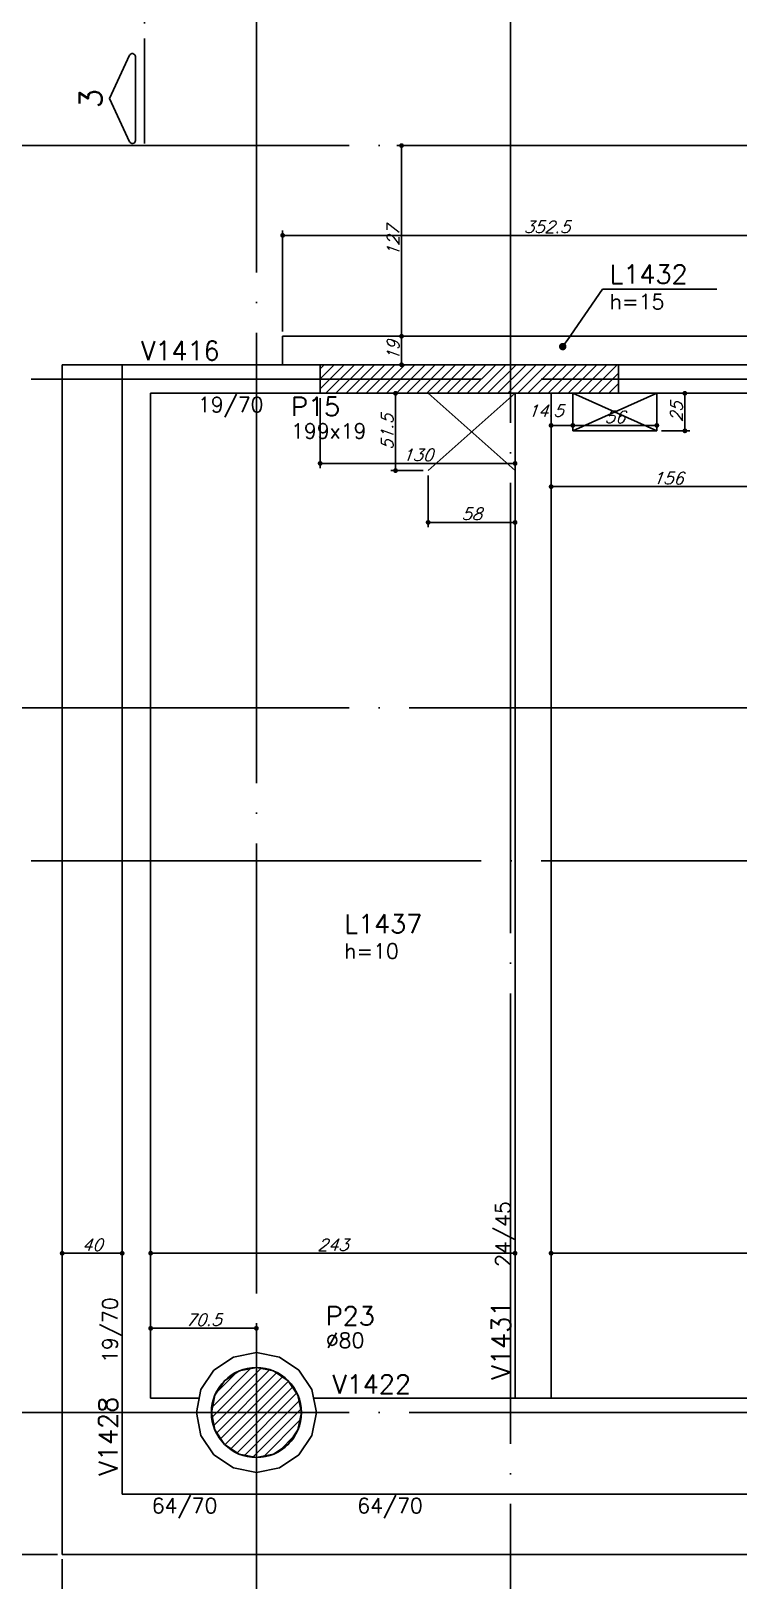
# Model space of a CAD drawing. Header units: millimetres. Extents: x -2290 to 5505, y -2157 to 2343.
# Drawn here: x -1410 to -938, y -596 to 436 of the extents above; entities that cross this region are included whole.
import ezdxf
from ezdxf import colors
from ezdxf.entities.mleader import LeaderData, LeaderLine
from ezdxf.enums import TextEntityAlignment as Align
from ezdxf.math import Vec2, Vec3

# ---------------------------------------------------------------- set-up
doc = ezdxf.new("R2010")
doc.units = ezdxf.units.MM
doc.header["$LTSCALE"] = 50
doc.linetypes.add('EIXO', pattern=[6.8, 6, -0.4, 0, -0.4])
for name, color, linetype in [('242', 3, 'Continuous'), ('F-AUX-RED', 1, 'Continuous'), ('F-CORTE-INDICAÇÃO', 4, 'Continuous'), ('F-COTAS', 106, 'Continuous'), ('F-COTAS-FUROS', 50, 'Continuous'), ('F-EIXO', 12, 'EIXO'), ('F-LAJES', 3, 'Continuous'), ('F-LAJES-DIM', 2, 'Continuous'), ('F-LAJES-NOME', 4, 'Continuous'), ('F-PILARES-DIM', 172, 'Continuous'), ('F-PILARES-HACH', 174, 'Continuous'), ('F-PILARES-M', 170, 'Continuous'), ('F-PILARES-NOME', 170, 'Continuous'), ('F-PILARES-S', 170, 'Continuous'), ('F-PILARES-V', 170, 'Continuous'), ('F-TEXTO', 6, 'Continuous'), ('F-VIGAS', 3, 'Continuous'), ('F-VIGAS-DIM', 2, 'Continuous'), ('F-VIGAS-NOME', 4, 'Continuous'), ('F-VÃO', 1, 'Continuous')]:
    doc.layers.add(name, color=color, linetype=linetype)
doc.styles.add('CP-TEXT-INCL', font='simplex.shx', dxfattribs={"oblique": 20})
doc.styles.add('MCP', font='simplex.shx')
doc.styles.add('ROMANS', font='simplex.shx')
doc.styles.get("Standard").update_dxf_attribs({"font": 'simplex.shx'})
doc.dimstyles.new('CP-COTAS-50', dxfattribs={"dimscale": 0.64, "dimtxt": 12.5, "dimasz": 5, "dimexe": 5, "dimexo": 5, "dimgap": 2.5, "dimtad": 1, "dimdec": 1, "dimdsep": 46, "dimtxsty": 'CP-TEXT-INCL', "dimblk1": 'DOT', "dimblk2": 'DOT', "dimsah": 1, "dimcen": 9, "dimclrd": 256, "dimclre": 256, "dimclrt": 256, "dimadec": 0, "dimazin": 0, "dimtfac": 1, "dimtdec": 1, "dimtmove": 2, "dimatfit": 3, "dimldrblk": 'DOT', "dimfxl": 0, "dimtolj": 1, "dimarcsym": 0})

# ---------------------------------------------------------------- blocks, each defined once
blk = doc.blocks.new('*U63')
at = {"layer": 'F-CORTE-INDICAÇÃO'}
for p, q in [((-100, 0), (-170, 0)), ((-80, 0), (-90, 0)), ((-70, 0), (0, 0))]:
    blk.add_line(p, q, dxfattribs=at)
blk.add_lwpolyline([(-112, 6, 0.802585), (-111.2, 9.8), (-140, 23.3), (-168.8, 9.8, 0.802585), (-168, 6)], format="xyb", close=True, dxfattribs=at)
at = {"layer": 'F-CORTE-INDICAÇÃO', "style": 'ROMANS'}
blk.add_attdef('CORTE', text='', height=15, dxfattribs=at).set_placement((-140, 35.8), align=Align.MIDDLE_CENTER)
at = {"layer": 'F-CORTE-INDICAÇÃO', "color": 2, "style": 'ROMANS'}
blk.add_attdef('FOLHA', text='', height=12, dxfattribs=at).set_placement((-140, -10), align=Align.MIDDLE_CENTER)
blk = doc.blocks.new('*U49')
at = {"layer": 'F-EIXO'}
blk.add_line((0, 0), (5174.4, 0), dxfattribs=at)
at = {"layer": 'F-TEXTO', "style": 'ROMANS'}
blk.add_attdef('EIXO', text='', height=17.5, dxfattribs=at).set_placement((-28.2, 0), align=Align.MIDDLE_CENTER)
blk = doc.blocks.new('*U39')
at = {"layer": 'F-EIXO'}
blk.add_line((0, 0), (5086.4, 0), dxfattribs=at)
at = {"layer": 'F-TEXTO', "style": 'ROMANS'}
blk.add_attdef('EIXO', text='', height=17.5, dxfattribs=at).set_placement((-28.2, 0), align=Align.MIDDLE_CENTER)
blk = doc.blocks.new('*U38')
at = {"layer": 'F-EIXO'}
blk.add_line((0, 0), (5174.4, 0), dxfattribs=at)
at = {"layer": 'F-TEXTO', "style": 'ROMANS'}
blk.add_attdef('EIXO', text='', height=17.5, dxfattribs=at).set_placement((-28.2, 0), align=Align.MIDDLE_CENTER)
blk = doc.blocks.new('*U34')
at = {"layer": 'F-EIXO'}
blk.add_line((0, 0), (5174.4, 0), dxfattribs=at)
at = {"layer": 'F-TEXTO', "style": 'ROMANS'}
blk.add_attdef('EIXO', text='', height=17.5, dxfattribs=at).set_placement((-28.2, 0), align=Align.MIDDLE_CENTER)
blk = doc.blocks.new('*U31')
at = {"layer": 'F-EIXO'}
blk.add_line((0, 0), (0, -2861.1), dxfattribs=at)
at = {"layer": 'F-TEXTO', "style": 'ROMANS'}
blk.add_attdef('EIXO', text='', height=17.5, rotation=360, dxfattribs=at).set_placement((0, 28.2), align=Align.MIDDLE_CENTER)
blk = doc.blocks.new('*U27')
at = {"layer": 'F-EIXO'}
blk.add_line((0, 0), (5086.4, 0), dxfattribs=at)
at = {"layer": 'F-TEXTO', "style": 'ROMANS'}
blk.add_attdef('EIXO', text='', height=17.5, dxfattribs=at).set_placement((-28.2, 0), align=Align.MIDDLE_CENTER)
blk = doc.blocks.new('*U22')
at = {"layer": 'F-EIXO'}
blk.add_line((0, 0), (0, -2961.1), dxfattribs=at)
at = {"layer": 'F-TEXTO', "style": 'ROMANS'}
blk.add_attdef('EIXO', text='', height=17.5, rotation=360, dxfattribs=at).set_placement((0, 28.2), align=Align.MIDDLE_CENTER)
blk = doc.blocks.new('_DOT')
at = {"color": 0, "linetype": 'ByBlock'}
blk.add_line((-0.5, 0), (-1, 0), dxfattribs=at)
at = {"color": 0, "linetype": 'ByBlock', "const_width": 0.5}
blk.add_lwpolyline([(-0.25, 0, 1), (0.25, 0, 1)], format="xyb", close=True, dxfattribs=at)
blk = doc.blocks.new('*D161')
at = {"layer": 'DEFPOINTS', "color": 0, "linetype": 'Continuous', "transparency": 16777216}
for p in [(-1330, -378.4), (-1087, -378.4), (-1087, -378.4)]:
    blk.add_point(p, dxfattribs=at)
at = {"layer": 'F-COTAS', "linetype": 'Continuous', "lineweight": -2, "transparency": 16777216}
blk.add_line((-1326.8, -378.4), (-1090.2, -378.4), dxfattribs=at)
at = {"layer": 'F-COTAS', "linetype": 'Continuous', "lineweight": -2, "transparency": 16777216, "xscale": 3.2, "yscale": 3.2, "zscale": 3.2, "rotation": 180}
blk.add_blockref('_DOT', (-1330, -378.4), dxfattribs=at)
at = {"layer": 'F-COTAS', "linetype": 'Continuous', "lineweight": -2, "transparency": 16777216, "xscale": 3.2, "yscale": 3.2, "zscale": 3.2}
blk.add_blockref('_DOT', (-1087, -378.4), dxfattribs=at)
at = {"layer": 'F-COTAS', "linetype": 'Continuous', "transparency": 16777216, "insert": (-1208.5, -372.8), "char_height": 8, "attachment_point": 5, "style": 'CP-TEXT-INCL'}
blk.add_mtext('\\A1;243', dxfattribs=at)
blk = doc.blocks.new('*D162')
at = {"layer": 'DEFPOINTS', "color": 0, "linetype": 'Continuous', "transparency": 16777216}
for p in [(-1063, -378.4), (-248.5, -378.4), (-248.5, -378.4)]:
    blk.add_point(p, dxfattribs=at)
at = {"layer": 'F-COTAS', "linetype": 'Continuous', "lineweight": -2, "transparency": 16777216}
blk.add_line((-1059.8, -378.4), (-251.7, -378.4), dxfattribs=at)
at = {"layer": 'F-COTAS', "linetype": 'Continuous', "lineweight": -2, "transparency": 16777216, "xscale": 3.2, "yscale": 3.2, "zscale": 3.2, "rotation": 180}
blk.add_blockref('_DOT', (-1063, -378.4), dxfattribs=at)
at = {"layer": 'F-COTAS', "linetype": 'Continuous', "lineweight": -2, "transparency": 16777216, "xscale": 3.2, "yscale": 3.2, "zscale": 3.2}
blk.add_blockref('_DOT', (-248.5, -378.4), dxfattribs=at)
at = {"layer": 'F-COTAS', "linetype": 'Continuous', "transparency": 16777216, "insert": (-655.8, -372.8), "char_height": 8, "attachment_point": 5, "style": 'CP-TEXT-INCL'}
blk.add_mtext('\\A1;814.5', dxfattribs=at)
blk = doc.blocks.new('*D220')
at = {"layer": 'DEFPOINTS', "color": 0, "linetype": 'Continuous', "transparency": 16777216}
for p in [(-1217, 194.5), (-1087, 173.1), (-1087, 147.8)]:
    blk.add_point(p, dxfattribs=at)
at = {"layer": 'F-COTAS', "linetype": 'Continuous', "lineweight": -2, "transparency": 16777216}
for p, q in [((-1217, 191.3), (-1217, 144.6)), ((-1087, 169.9), (-1087, 144.6)), ((-1213.8, 147.8), (-1090.2, 147.8))]:
    blk.add_line(p, q, dxfattribs=at)
at = {"layer": 'F-COTAS', "linetype": 'Continuous', "lineweight": -2, "transparency": 16777216, "xscale": 3.2, "yscale": 3.2, "zscale": 3.2, "rotation": 180}
blk.add_blockref('_DOT', (-1217, 147.8), dxfattribs=at)
at = {"layer": 'F-COTAS', "linetype": 'Continuous', "lineweight": -2, "transparency": 16777216, "xscale": 3.2, "yscale": 3.2, "zscale": 3.2}
blk.add_blockref('_DOT', (-1087, 147.8), dxfattribs=at)
at = {"layer": 'F-COTAS', "linetype": 'Continuous', "transparency": 16777216, "insert": (-1152, 153.4), "char_height": 8, "attachment_point": 5, "style": 'CP-TEXT-INCL'}
blk.add_mtext('\\A1;130', dxfattribs=at)
blk = doc.blocks.new('*D221')
at = {"layer": 'DEFPOINTS', "color": 0, "linetype": 'Continuous', "transparency": 16777216}
for p in [(-1162.7, 232.5), (-1159, 232.5), (-1159, 213.5)]:
    blk.add_point(p, dxfattribs=at)
at = {"layer": 'F-COTAS', "linetype": 'Continuous', "lineweight": -2, "transparency": 16777216}
for p, q in [((-1162.2, 232.5), (-1165.9, 232.5)), ((-1162.7, 216.7), (-1162.7, 229.3)), ((-1162.2, 213.5), (-1165.9, 213.5))]:
    blk.add_line(p, q, dxfattribs=at)
at = {"layer": 'F-COTAS', "linetype": 'Continuous', "lineweight": -2, "transparency": 16777216, "xscale": 3.2, "yscale": 3.2, "zscale": 3.2}
for p, rotation in [((-1162.7, 232.5), 90), ((-1162.7, 213.5), 270)]:
    blk.add_blockref('_DOT', p, dxfattribs=dict(at, rotation=rotation))
at = {"layer": 'F-COTAS', "linetype": 'Continuous', "transparency": 16777216, "insert": (-1168.3, 223), "char_height": 8, "attachment_point": 5, "rotation": 90, "style": 'CP-TEXT-INCL'}
blk.add_mtext('\\A1;19', dxfattribs=at)
blk = doc.blocks.new('*D222')
at = {"layer": 'DEFPOINTS', "color": 0, "linetype": 'Continuous', "transparency": 16777216}
for p in [(-889.5, 299.7), (-889.5, 289.6), (-1242, 232.5)]:
    blk.add_point(p, dxfattribs=at)
at = {"layer": 'F-COTAS', "linetype": 'Continuous', "lineweight": -2, "transparency": 16777216}
for p, q in [((-1242, 235.7), (-1242, 302.9)), ((-1238.8, 299.7), (-892.7, 299.7)), ((-889.5, 292.8), (-889.5, 302.9))]:
    blk.add_line(p, q, dxfattribs=at)
at = {"layer": 'F-COTAS', "linetype": 'Continuous', "lineweight": -2, "transparency": 16777216, "xscale": 3.2, "yscale": 3.2, "zscale": 3.2, "rotation": 180}
blk.add_blockref('_DOT', (-1242, 299.7), dxfattribs=at)
at = {"layer": 'F-COTAS', "linetype": 'Continuous', "lineweight": -2, "transparency": 16777216, "xscale": 3.2, "yscale": 3.2, "zscale": 3.2}
blk.add_blockref('_DOT', (-889.5, 299.7), dxfattribs=at)
at = {"layer": 'F-COTAS', "linetype": 'Continuous', "transparency": 16777216, "insert": (-1065.8, 305.3), "char_height": 8, "attachment_point": 5, "style": 'CP-TEXT-INCL'}
blk.add_mtext('\\A1;352.5', dxfattribs=at)
blk = doc.blocks.new('*D224')
at = {"layer": 'DEFPOINTS', "color": 0, "linetype": 'Continuous', "transparency": 16777216}
for p in [(-1349, -378.4), (-1389, -394.3), (-1349, -394.3)]:
    blk.add_point(p, dxfattribs=at)
at = {"layer": 'F-COTAS', "linetype": 'Continuous', "lineweight": -2, "transparency": 16777216}
for p, q in [((-1389, -391.1), (-1389, -375.2)), ((-1385.8, -378.4), (-1352.2, -378.4)), ((-1349, -391.1), (-1349, -375.2))]:
    blk.add_line(p, q, dxfattribs=at)
at = {"layer": 'F-COTAS', "linetype": 'Continuous', "lineweight": -2, "transparency": 16777216, "xscale": 3.2, "yscale": 3.2, "zscale": 3.2, "rotation": 180}
blk.add_blockref('_DOT', (-1389, -378.4), dxfattribs=at)
at = {"layer": 'F-COTAS', "linetype": 'Continuous', "lineweight": -2, "transparency": 16777216, "xscale": 3.2, "yscale": 3.2, "zscale": 3.2}
blk.add_blockref('_DOT', (-1349, -378.4), dxfattribs=at)
at = {"layer": 'F-COTAS', "linetype": 'Continuous', "transparency": 16777216, "insert": (-1369, -372.8), "char_height": 8, "attachment_point": 5, "style": 'CP-TEXT-INCL'}
blk.add_mtext('\\A1;40', dxfattribs=at)
blk = doc.blocks.new('*D233')
at = {"layer": 'DEFPOINTS', "color": 0, "linetype": 'Continuous', "transparency": 16777216}
for p in [(-1330, -428.4), (-1330, -445.2), (-1259.5, -484.5)]:
    blk.add_point(p, dxfattribs=at)
at = {"layer": 'F-COTAS', "linetype": 'Continuous', "lineweight": -2, "transparency": 16777216}
for p, q in [((-1330, -442), (-1330, -425.2)), ((-1262.7, -428.4), (-1326.8, -428.4)), ((-1259.5, -481.3), (-1259.5, -425.2))]:
    blk.add_line(p, q, dxfattribs=at)
at = {"layer": 'F-COTAS', "linetype": 'Continuous', "lineweight": -2, "transparency": 16777216, "xscale": 3.2, "yscale": 3.2, "zscale": 3.2, "rotation": 180}
blk.add_blockref('_DOT', (-1330, -428.4), dxfattribs=at)
at = {"layer": 'F-COTAS', "linetype": 'Continuous', "lineweight": -2, "transparency": 16777216, "xscale": 3.2, "yscale": 3.2, "zscale": 3.2}
blk.add_blockref('_DOT', (-1259.5, -428.4), dxfattribs=at)
at = {"layer": 'F-COTAS', "linetype": 'Continuous', "transparency": 16777216, "insert": (-1294.8, -422.8), "char_height": 8, "attachment_point": 5, "style": 'CP-TEXT-INCL'}
blk.add_mtext('\\A1;70.5', dxfattribs=at)
blk = doc.blocks.new('*D243')
at = {"layer": 'DEFPOINTS', "color": 0, "transparency": 16777216}
for p in [(3070, -24), (-1389, -579), (3070, -995.2)]:
    blk.add_point(p, dxfattribs=at)
at = {"layer": 'F-COTAS', "lineweight": -2, "transparency": 16777216}
for p, q in [((3070, -27.2), (3070, -998.4)), ((-1389, -582.2), (-1389, -998.4)), ((-1385.8, -995.2), (3066.8, -995.2))]:
    blk.add_line(p, q, dxfattribs=at)
at = {"layer": 'F-COTAS', "lineweight": -2, "transparency": 16777216, "xscale": 3.2, "yscale": 3.2, "zscale": 3.2, "rotation": 180}
blk.add_blockref('_DOT', (-1389, -995.2), dxfattribs=at)
at = {"layer": 'F-COTAS', "lineweight": -2, "transparency": 16777216, "xscale": 3.2, "yscale": 3.2, "zscale": 3.2}
blk.add_blockref('_DOT', (3070, -995.2), dxfattribs=at)
at = {"layer": 'F-COTAS', "transparency": 16777216, "insert": (840.5, -989.6), "char_height": 8, "attachment_point": 5, "style": 'CP-TEXT-INCL'}
blk.add_mtext('\\A1;4459', dxfattribs=at)
blk = doc.blocks.new('*D295')
at = {"layer": 'DEFPOINTS', "color": 0, "transparency": 16777216}
for p in [(-1733, 1438), (-1605, 1438), (-1389, -579)]:
    blk.add_point(p, dxfattribs=at)
at = {"layer": 'F-COTAS', "lineweight": -2, "transparency": 16777216}
for p, q in [((-1608.2, 1438), (-1736.2, 1438)), ((-1733, -575.8), (-1733, 1434.8)), ((-1392.2, -579), (-1736.2, -579))]:
    blk.add_line(p, q, dxfattribs=at)
at = {"layer": 'F-COTAS', "lineweight": -2, "transparency": 16777216, "xscale": 3.2, "yscale": 3.2, "zscale": 3.2}
for p, rotation in [((-1733, 1438), 90), ((-1733, -579), 270)]:
    blk.add_blockref('_DOT', p, dxfattribs=dict(at, rotation=rotation))
at = {"layer": 'F-COTAS', "transparency": 16777216, "insert": (-1738.6, 429.5), "char_height": 8, "attachment_point": 5, "rotation": 90, "style": 'CP-TEXT-INCL'}
blk.add_mtext('\\A1;2017', dxfattribs=at)
blk = doc.blocks.new('*D307')
at = {"layer": 'DEFPOINTS', "color": 0, "transparency": 16777216}
for p in [(-1162.7, 359.5), (-1139.6, 359.5), (-1139.6, 232.5)]:
    blk.add_point(p, dxfattribs=at)
at = {"layer": 'F-COTAS', "lineweight": -2, "transparency": 16777216}
for p, q in [((-1142.8, 359.5), (-1165.9, 359.5)), ((-1162.7, 235.7), (-1162.7, 356.3)), ((-1142.8, 232.5), (-1165.9, 232.5))]:
    blk.add_line(p, q, dxfattribs=at)
at = {"layer": 'F-COTAS', "lineweight": -2, "transparency": 16777216, "xscale": 3.2, "yscale": 3.2, "zscale": 3.2}
for p, rotation in [((-1162.7, 359.5), 90), ((-1162.7, 232.5), 270)]:
    blk.add_blockref('_DOT', p, dxfattribs=dict(at, rotation=rotation))
at = {"layer": 'F-COTAS', "transparency": 16777216, "insert": (-1168.3, 296), "char_height": 8, "attachment_point": 5, "rotation": 90, "style": 'CP-TEXT-INCL'}
blk.add_mtext('\\A1;127', dxfattribs=at)
blk = doc.blocks.new('*D343')
at = {"layer": 'DEFPOINTS', "color": 0, "transparency": 16777216}
for p in [(-907, 177.8), (-1063, 147.2), (-1063, 132.3)]:
    blk.add_point(p, dxfattribs=at)
at = {"layer": 'F-COTAS', "lineweight": -2, "transparency": 16777216}
for p, q in [((-907, 174.6), (-907, 129.1)), ((-1063, 144), (-1063, 129.1)), ((-910.2, 132.3), (-1059.8, 132.3))]:
    blk.add_line(p, q, dxfattribs=at)
at = {"layer": 'F-COTAS', "lineweight": -2, "transparency": 16777216, "xscale": 3.2, "yscale": 3.2, "zscale": 3.2, "rotation": 180}
blk.add_blockref('_DOT', (-1063, 132.3), dxfattribs=at)
at = {"layer": 'F-COTAS', "lineweight": -2, "transparency": 16777216, "xscale": 3.2, "yscale": 3.2, "zscale": 3.2}
blk.add_blockref('_DOT', (-907, 132.3), dxfattribs=at)
at = {"layer": 'F-COTAS', "transparency": 16777216, "insert": (-985, 137.9), "char_height": 8, "attachment_point": 5, "style": 'CP-TEXT-INCL'}
blk.add_mtext('\\A1;156', dxfattribs=at)
blk = doc.blocks.new('*U384')
at = {"layer": 'F-VÃO'}
for p, q in [((0, 0), (56, 25)), ((0, 25), (56, 0))]:
    blk.add_line(p, q, dxfattribs=at)
at = {"layer": 'F-VÃO', "color": 3}
blk.add_lwpolyline([(0, 0), (56, 0), (56, 25), (0, 25)], close=True, dxfattribs=at)
blk = doc.blocks.new('*D480')
at = {"layer": 'DEFPOINTS', "color": 0, "transparency": 16777216}
for p in [(-1166.7, 194.5), (-1145, 194.5), (-1145, 143)]:
    blk.add_point(p, dxfattribs=at)
at = {"layer": 'F-COTAS-FUROS', "lineweight": -2, "transparency": 16777216}
for p, q in [((-1148.2, 194.5), (-1169.9, 194.5)), ((-1166.7, 146.2), (-1166.7, 191.3)), ((-1148.2, 143), (-1169.9, 143))]:
    blk.add_line(p, q, dxfattribs=at)
at = {"layer": 'F-COTAS-FUROS', "lineweight": -2, "transparency": 16777216, "xscale": 3.2, "yscale": 3.2, "zscale": 3.2}
for p, rotation in [((-1166.7, 194.5), 90), ((-1166.7, 143), 270)]:
    blk.add_blockref('_DOT', p, dxfattribs=dict(at, rotation=rotation))
at = {"layer": 'F-COTAS-FUROS', "transparency": 16777216, "insert": (-1172.3, 168.7), "char_height": 8, "attachment_point": 5, "rotation": 90, "style": 'CP-TEXT-INCL'}
blk.add_mtext('\\A1;51.5', dxfattribs=at)
blk = doc.blocks.new('*D481')
at = {"layer": 'DEFPOINTS', "color": 0, "transparency": 16777216}
for p in [(-1145, 143), (-1087, 143), (-1087, 108.5)]:
    blk.add_point(p, dxfattribs=at)
at = {"layer": 'F-COTAS-FUROS', "lineweight": -2, "transparency": 16777216}
for p, q in [((-1145, 139.8), (-1145, 105.3)), ((-1087, 139.8), (-1087, 105.3)), ((-1141.8, 108.5), (-1090.2, 108.5))]:
    blk.add_line(p, q, dxfattribs=at)
at = {"layer": 'F-COTAS-FUROS', "lineweight": -2, "transparency": 16777216, "xscale": 3.2, "yscale": 3.2, "zscale": 3.2, "rotation": 180}
blk.add_blockref('_DOT', (-1145, 108.5), dxfattribs=at)
at = {"layer": 'F-COTAS-FUROS', "lineweight": -2, "transparency": 16777216, "xscale": 3.2, "yscale": 3.2, "zscale": 3.2}
blk.add_blockref('_DOT', (-1087, 108.5), dxfattribs=at)
at = {"layer": 'F-COTAS-FUROS', "transparency": 16777216, "insert": (-1116, 114.1), "char_height": 8, "attachment_point": 5, "style": 'CP-TEXT-INCL'}
blk.add_mtext('\\A1;58', dxfattribs=at)
blk = doc.blocks.new('*D482')
at = {"layer": 'DEFPOINTS', "color": 0, "transparency": 16777216}
for p in [(-1048.5, 169.5), (-992.5, 173.1), (-992.5, 169.5)]:
    blk.add_point(p, dxfattribs=at)
at = {"layer": 'F-COTAS-FUROS', "lineweight": -2, "transparency": 16777216}
for p, q in [((-1048.5, 172.7), (-1048.5, 176.3)), ((-992.5, 172.7), (-992.5, 176.3)), ((-1045.3, 173.1), (-995.7, 173.1))]:
    blk.add_line(p, q, dxfattribs=at)
at = {"layer": 'F-COTAS-FUROS', "lineweight": -2, "transparency": 16777216, "xscale": 3.2, "yscale": 3.2, "zscale": 3.2, "rotation": 180}
blk.add_blockref('_DOT', (-1048.5, 173.1), dxfattribs=at)
at = {"layer": 'F-COTAS-FUROS', "lineweight": -2, "transparency": 16777216, "xscale": 3.2, "yscale": 3.2, "zscale": 3.2}
blk.add_blockref('_DOT', (-992.5, 173.1), dxfattribs=at)
at = {"layer": 'F-COTAS-FUROS', "transparency": 16777216, "insert": (-1020.5, 178.7), "char_height": 8, "attachment_point": 5, "style": 'CP-TEXT-INCL'}
blk.add_mtext('\\A1;56', dxfattribs=at)
blk = doc.blocks.new('*D483')
at = {"layer": 'DEFPOINTS', "color": 0, "transparency": 16777216}
for p in [(-1063, 180.2), (-1048.5, 180.2), (-1063, 173.1)]:
    blk.add_point(p, dxfattribs=at)
at = {"layer": 'F-COTAS-FUROS', "lineweight": -2, "transparency": 16777216}
for p, q in [((-1063, 177), (-1063, 169.9)), ((-1048.5, 177), (-1048.5, 169.9)), ((-1051.7, 173.1), (-1059.8, 173.1))]:
    blk.add_line(p, q, dxfattribs=at)
at = {"layer": 'F-COTAS-FUROS', "lineweight": -2, "transparency": 16777216, "xscale": 3.2, "yscale": 3.2, "zscale": 3.2, "rotation": 180}
blk.add_blockref('_DOT', (-1063, 173.1), dxfattribs=at)
at = {"layer": 'F-COTAS-FUROS', "lineweight": -2, "transparency": 16777216, "xscale": 3.2, "yscale": 3.2, "zscale": 3.2}
blk.add_blockref('_DOT', (-1048.5, 173.1), dxfattribs=at)
at = {"layer": 'F-COTAS-FUROS', "transparency": 16777216, "insert": (-1066.7, 182.9), "char_height": 8, "attachment_point": 5, "style": 'CP-TEXT-INCL'}
blk.add_mtext('\\A1;14.5', dxfattribs=at)
blk = doc.blocks.new('*D484')
at = {"layer": 'DEFPOINTS', "color": 0, "transparency": 16777216}
for p in [(-987.3, 194.5), (-973.8, 194.5), (-992.5, 169.5)]:
    blk.add_point(p, dxfattribs=at)
at = {"layer": 'F-COTAS-FUROS', "lineweight": -2, "transparency": 16777216}
for p, q in [((-984.1, 194.5), (-970.6, 194.5)), ((-973.8, 172.7), (-973.8, 191.3)), ((-989.3, 169.5), (-970.6, 169.5))]:
    blk.add_line(p, q, dxfattribs=at)
at = {"layer": 'F-COTAS-FUROS', "lineweight": -2, "transparency": 16777216, "xscale": 3.2, "yscale": 3.2, "zscale": 3.2}
for p, rotation in [((-973.8, 194.5), 90), ((-973.8, 169.5), 270)]:
    blk.add_blockref('_DOT', p, dxfattribs=dict(at, rotation=rotation))
at = {"layer": 'F-COTAS-FUROS', "transparency": 16777216, "insert": (-979.4, 182), "char_height": 8, "attachment_point": 5, "rotation": 90, "style": 'CP-TEXT-INCL'}
blk.add_mtext('\\A1;25', dxfattribs=at)

msp = doc.modelspace()

# ---------------------------------------------------------------- hatches: boundary and pattern name
at = {"layer": 'F-PILARES-HACH', "linetype": 'Continuous'}
h = msp.add_hatch(dxfattribs=at)
h.set_pattern_fill('ANSI31', color=256, scale=1.5, style=0)
h.paths.add_polyline_path([(-1217, 194.5), (-1018, 194.5), (-1018, 213.5), (-1217, 213.5)], flags=16)
h = msp.add_hatch(dxfattribs=at)
h.set_pattern_fill('ANSI31', color=256, scale=1.5, style=0)
edge = h.paths.add_edge_path()
edge.add_arc((-1259.5, -484.5), 30, 0, 360)

# ---------------------------------------------------------------- linework, layer by layer
at = {"layer": '242', "linetype": 'Continuous'}
for p, q in [((-1117.5, 204), (-1117.5, 204)), ((-1259.5, -484.5), (-1259.5, -484.5)), ((-1259.5, -484.5), (-1259.5, -484.5)), ((-1259.5, -484.5), (-1259.5, -484.5))]:
    msp.add_line(p, q, dxfattribs=at)
at = {"layer": 'F-LAJES', "linetype": 'Continuous'}
for p, q in [((-1242, 213.5), (-1242, 232.5)), ((-1242, 232.5), (-889.5, 232.5)), ((-1349, 213.5), (-1389, 213.5)), ((-1389, 213.5), (-1389, -559)), ((-1389, -559), (-1389, -579)), ((-1389, -579), (893.5, -579))]:
    msp.add_line(p, q, dxfattribs=at)
at = {"layer": 'F-PILARES-M', "linetype": 'Continuous'}
for points in [[(-1259.5, -444.5), (-1274.807, -447.545), (-1287.784, -456.216), (-1296.455, -469.193), (-1299.5, -484.5), (-1296.455, -499.807), (-1287.784, -512.784), (-1274.807, -521.455), (-1259.5, -524.5), (-1244.193, -521.455), (-1231.216, -512.784), (-1222.545, -499.807), (-1219.5, -484.5), (-1222.545, -469.193), (-1231.216, -456.216), (-1244.193, -447.545), (-1259.5, -444.5)], [(-1259.5, -454.5), (-1270.981, -456.784), (-1280.713, -463.287), (-1287.216, -473.019), (-1289.5, -484.5), (-1287.216, -495.981), (-1280.713, -505.713), (-1270.981, -512.216), (-1259.5, -514.5), (-1248.019, -512.216), (-1238.287, -505.713), (-1231.784, -495.981), (-1229.5, -484.5), (-1231.784, -473.019), (-1238.287, -463.287), (-1248.019, -456.784), (-1259.5, -454.5)]]:
    msp.add_lwpolyline(points, dxfattribs=at)
at = {"layer": 'F-PILARES-S', "linetype": 'Continuous'}
msp.add_lwpolyline([(-1217, 194.5), (-1018, 194.5), (-1018, 213.5), (-1217, 213.5), (-1217, 194.5)], dxfattribs=at)
at = {"layer": 'F-PILARES-V', "linetype": 'Continuous'}
msp.add_circle((-1259.5, -484.5), 30, dxfattribs=at)
at = {"layer": 'F-VIGAS'}
for points in [[(-1217, 213.5), (-1349, 213.5)], [(-1349, 213.5), (-1349, -539)], [(-849.5, 213.5), (-1018, 213.5)], [(-1330, 194.5), (-1217, 194.5)], [(-1330, -475), (-1330, 194.5)], [(-1087, 194.5), (-1087, -475)], [(-1063, -475), (-1063, 194.5)], [(-1018, 194.5), (-840, 194.5)], [(-1297.61, -475), (-1330, -475)], [(-1087, -475), (-1221.39, -475)], [(-1063, -475), (-1087, -475)], [(-251.5, -475), (-1063, -475)], [(-1349, -539), (-1259.5, -539)], [(-1259.5, -539), (-1075, -539)], [(-1075, -539), (-239, -539)]]:
    msp.add_lwpolyline(points, dxfattribs=at)
at = {"layer": 'F-VÃO', "linetype": 'Continuous'}
for p, q in [((-1145, 143), (-1087, 194.5)), ((-1087, 143), (-1145, 194.5))]:
    msp.add_line(p, q, dxfattribs=at)

# ---------------------------------------------------------------- block references
at = {"layer": 'F-CORTE-INDICAÇÃO', "linetype": 'Continuous'}
ref = msp.add_blockref('*U63', (-1334.199, 530.849), dxfattribs=dict(at, rotation=90))
ref.add_attrib('CORTE', '3', dxfattribs={"height": 15, "rotation": 90, "style": 'ROMANS'}).set_placement((-1369.962, 390.849), align=Align.MIDDLE_CENTER)
at = {"layer": 'F-EIXO', "linetype": 'Continuous'}
for name, p in [('*U22', (-1259.5, 1935.283)), ('*U31', (-1090, 1835.283)), ('*U34', (-1837.782, 359.5)), ('*U27', (-1749.828, 204)), ('*U38', (-1837.782, -15)), ('*U39', (-1749.828, -117)), ('*U49', (-1837.782, -484.5))]:
    msp.add_blockref(name, p, dxfattribs=at)
at = {"layer": 'F-VÃO'}
msp.add_blockref('*U384', (-1048.5, 169.5), dxfattribs=at)

# ---------------------------------------------------------------- texts
at = {"layer": 'F-LAJES-DIM', "linetype": 'Continuous', "style": 'MCP'}
for s, p in [('h=15', (-1023.911, 250.558)), ('h=10', (-1200.924, -182.121))]:
    msp.add_text(s, height=10, dxfattribs=at).set_placement(p)
at = {"layer": 'F-LAJES-NOME', "linetype": 'Continuous', "style": 'MCP'}
for s, p in [('L1432', (-1023.911, 267.558)), ('L1437', (-1200.924, -165.121))]:
    msp.add_text(s, height=12.5, dxfattribs=at).set_placement(p)
at = {"layer": 'F-PILARES-DIM', "linetype": 'Continuous', "style": 'MCP'}
for s, p in [('199x19', (-1236.346, 164.373)), ('%%c80', (-1213.25, -441.417))]:
    msp.add_text(s, height=10, dxfattribs=at).set_placement(p)
at = {"layer": 'F-PILARES-NOME', "linetype": 'Continuous', "style": 'MCP'}
for s, p in [('P15', (-1236.346, 179.373)), ('P23', (-1213.25, -426.417))]:
    msp.add_text(s, height=12.5, dxfattribs=at).set_placement(p)
at = {"layer": 'F-VIGAS-DIM', "linetype": 'Continuous', "style": 'MCP'}
for s, p in [('19/70', (-1298.5, 182)), ('64/70', (-1329.25, -551.5)), ('64/70', (-1192.25, -551.5))]:
    msp.add_text(s, height=10, dxfattribs=at).set_placement(p)
for s, p in [('24/45', (-1090.125, -387.5)), ('19/70', (-1352.125, -451.5))]:
    msp.add_text(s, height=10, rotation=90, dxfattribs=at).set_placement(p)
at = {"layer": 'F-VIGAS-NOME', "linetype": 'Continuous', "style": 'MCP'}
for s, p in [('V1416', (-1336.5, 216.625)), ('V1422', (-1208.89, -471.875))]:
    msp.add_text(s, height=12.5, dxfattribs=at).set_placement(p)
for s, p in [('V1431', (-1090.125, -462.5)), ('V1428', (-1352.125, -526.5))]:
    msp.add_text(s, height=12.5, rotation=90, dxfattribs=at).set_placement(p)

# ---------------------------------------------------------------- dimensions: what is measured, and where the dimension line sits
at = {"layer": 'F-COTAS'}
for base, p1, p2, picture, middle in [((-1733.003, 1438), (-1389, -579), (-1605, 1438), '*D295', (-1738.603, 429.5)), ((-1162.726, 359.5), (-1139.591, 232.5), (-1139.591, 359.5), '*D307', (-1168.326, 296))]:
    dim = msp.add_linear_dim(base=base, p1=p1, p2=p2, angle=90, dimstyle='CP-COTAS-50', override={"dimfxl": 7.5}, dxfattribs=at)
    dim.commit()
    dim.dimension.update_dxf_attribs({"geometry": picture, "text_midpoint": middle})
at = {"layer": 'F-COTAS', "linetype": 'Continuous'}
for base, p1, p2, picture, middle in [((-889.5, 299.747), (-1242, 232.5), (-889.5, 289.636), '*D222', (-1065.75, 305.347)), ((-1087, 147.849), (-1217, 194.5), (-1087, 173.127), '*D220', (-1152, 153.449)), ((-1349, -378.389), (-1389, -394.308), (-1349, -394.308), '*D224', (-1369, -372.789)), ((-1330, -428.377), (-1259.5, -484.5), (-1330, -445.179), '*D233', (-1294.75, -422.777))]:
    dim = msp.add_linear_dim(base=base, p1=p1, p2=p2, dimstyle='CP-COTAS-50', dxfattribs=at)
    dim.commit()
    dim.dimension.update_dxf_attribs({"geometry": picture, "text_midpoint": middle})
for base, p1, p2, angle, picture, middle in [((-1162.726, 232.5), (-1159.046, 213.5), (-1159.046, 232.5), 90, '*D221', (-1168.326, 223)), ((-1087, -378.389), (-1330, -378.389), (-1087, -378.389), 180, '*D161', (-1208.5, -372.789)), ((-248.5, -378.389), (-1063, -378.389), (-248.5, -378.389), 180, '*D162', (-655.75, -372.789))]:
    dim = msp.add_linear_dim(base=base, p1=p1, p2=p2, angle=angle, dimstyle='CP-COTAS-50', dxfattribs=at)
    dim.commit()
    dim.dimension.update_dxf_attribs({"geometry": picture, "text_midpoint": middle})
at = {"layer": 'F-COTAS'}
for base, p1, p2, picture, middle in [((-1063, 132.321), (-907, 177.776), (-1063, 147.151), '*D343', (-985, 137.921)), ((3070, -995.178), (-1389, -579), (3070, -24), '*D243', (840.5, -989.578))]:
    dim = msp.add_linear_dim(base=base, p1=p1, p2=p2, dimstyle='CP-COTAS-50', override={"dimfxl": 7.5}, dxfattribs=at)
    dim.commit()
    dim.dimension.update_dxf_attribs({"geometry": picture, "text_midpoint": middle})
at = {"layer": 'F-COTAS-FUROS'}
for base, p1, p2, picture, middle in [((-1166.691, 194.5), (-1145, 143), (-1145, 194.5), '*D480', (-1172.291, 168.75)), ((-973.78, 194.5), (-992.5, 169.5), (-987.255, 194.5), '*D484', (-979.38, 182))]:
    dim = msp.add_linear_dim(base=base, p1=p1, p2=p2, angle=90, dimstyle='CP-COTAS-50', override={"dimfxl": 7.5}, dxfattribs=at)
    dim.commit()
    dim.dimension.update_dxf_attribs({"geometry": picture, "text_midpoint": middle})
dim = msp.add_linear_dim(base=(-1063, 173.147), p1=(-1048.5, 180.187), p2=(-1063, 180.187), dimstyle='CP-COTAS-50', override={"dimfxl": 7.5}, dxfattribs=at)
dim.commit()
dim.dimension.update_dxf_attribs({"geometry": '*D483', "text_midpoint": (-1066.657, 182.869), "dimtype": 160})
for base, p1, p2, picture, middle in [((-992.5, 173.147), (-1048.5, 169.5), (-992.5, 169.5), '*D482', (-1020.5, 178.747)), ((-1087, 108.479), (-1145, 143), (-1087, 143), '*D481', (-1116, 114.079))]:
    dim = msp.add_linear_dim(base=base, p1=p1, p2=p2, dimstyle='CP-COTAS-50', override={"dimfxl": 7.5}, dxfattribs=at)
    dim.commit()
    dim.dimension.update_dxf_attribs({"geometry": picture, "text_midpoint": middle})

# ---------------------------------------------------------------- leaders
at = {"layer": 'F-AUX-RED', "linetype": 'Continuous'}
ml = msp.add_multileader_mtext('Standard', dxfattribs=at)
ml.set_content('', color=256)
ml.set_leader_properties()
ml.set_arrow_properties(name='DOT')
ml.build(insert=Vec2(0, 0))
ml.multileader.update_dxf_attribs({"text_right_attachment_type": 6, "dogleg_length": 0.36, "arrow_head_size": 5})
ctx = ml.context
ctx.base_point, ctx.char_height, ctx.arrow_head_size, ctx.landing_gap_size, ctx.plane_origin = Vec3(-952.569, 263.971), 0.18, 5, 0.09, Vec3(-1055.231, 225.607)
ctx.right_attachment = 6
notes = []
notes.append((ctx, [(0, (1, 1, 0), (-1028.703, 263.971), (1, 0), 76.134, [(0, [(-1055.231, 225.607)], 0, [])])]))
ctx.mtext.insert, ctx.mtext.flow_direction = Vec3(-952.479, 264.061), 5
for ctx, leaders in notes:
    for number, flags, end, landing, length, lines in leaders:
        leader = LeaderData()
        leader.index, (leader.has_last_leader_line, leader.has_dogleg_vector, leader.attachment_direction) = number, flags
        leader.last_leader_point, leader.dogleg_vector, leader.dogleg_length = Vec3(end), Vec3(landing), length
        for number, points, colour, breaks in lines:
            line = LeaderLine()
            line.index, line.vertices, line.color, line.breaks = number, Vec3.list(points), colors.encode_raw_color(colour), breaks
            leader.lines.append(line)
        ctx.leaders.append(leader)

doc.saveas('drawing.dxf')
